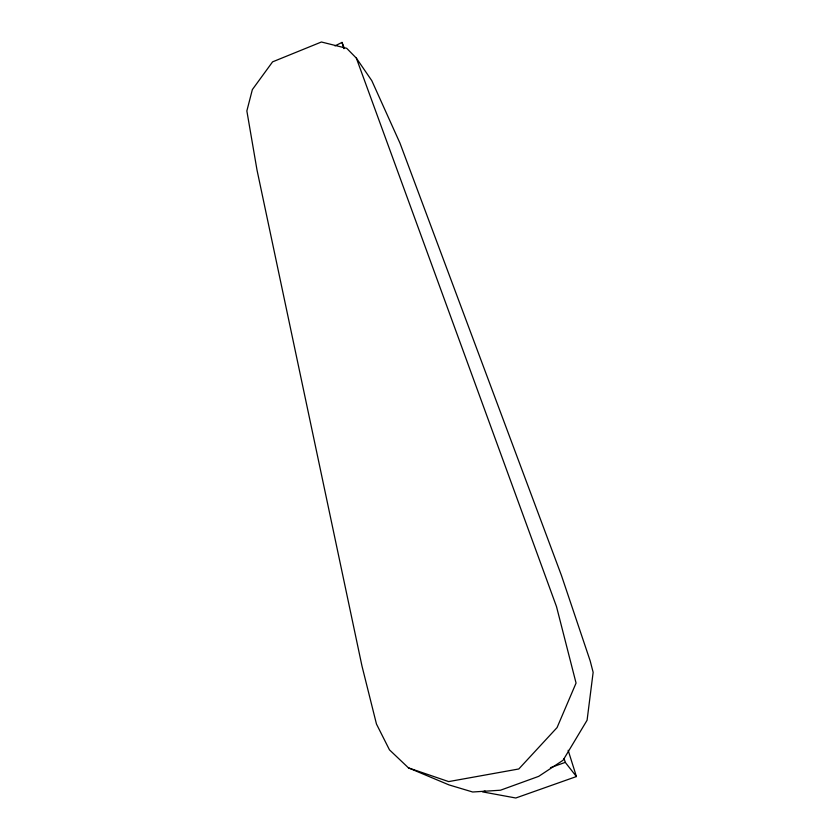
<?xml version="1.0" encoding="UTF-8"?>
<svg xmlns="http://www.w3.org/2000/svg" width="840" height="840" viewBox="0 0 840 840"><rect width="100%" height="100%" fill="white"/><g stroke="black" fill="none" stroke-linecap="round" stroke-linejoin="round"><path stroke-width="1.26" d="M334.981 45.885L342.006 42.41L344.369 48.332M485.048 791.007L482.58 791.889L515.802 798L576.419 776.549L568.155 750.299M550.462 767.666L565.278 762.374L576.419 776.549M408.481 767.886L448.655 781.599L518.816 768.968L557.067 727.577L576.062 683.077L556.51 606.638L356.349 58.118L346.71 48.31L321.405 42L272.58 61.855L252.357 89.597L246.855 110.933L257.019 170.079L361.967 665.984L376.467 724.049L389.466 749.847L408.481 767.886L449.012 784.907L472.689 792.005L500.472 790.22L538.671 776.37L563.073 760.252L587.087 720.226L593.145 672.325L590.184 660.891L561.435 575.421L399.966 143.115L371.794 80.651L356.349 58.118M342.006 42.41L343.949 48.678M564.113 758.615L565.278 762.374"/></g></svg>
